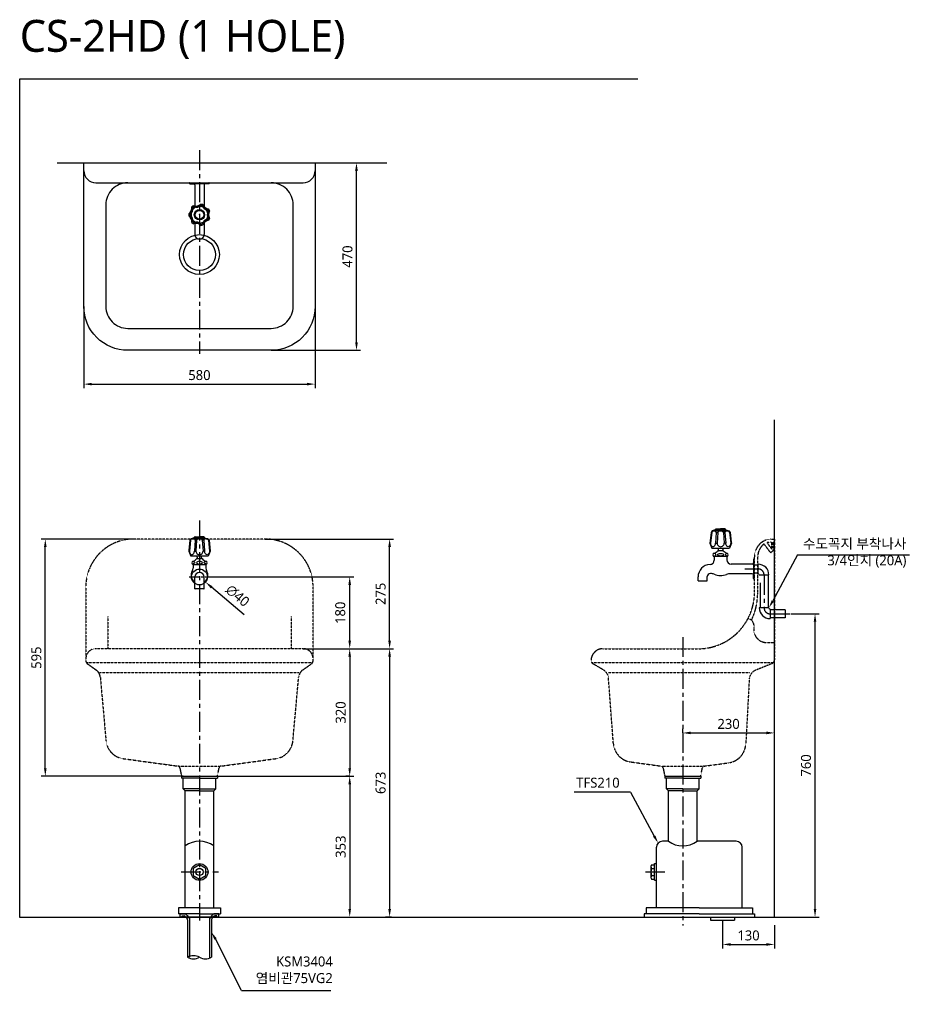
# Model space of a CAD drawing. Extents: x -23 to 4734, y -87 to 2348.
# Drawn here: x -23 to 2210, y -87 to 2348 of the extents above; entities that cross this region are included whole.
import ezdxf

# ---------------------------------------------------------------- set-up
doc = ezdxf.new("R2010")
doc.units = 0
doc.header["$LTSCALE"] = 20
doc.header["$MEASUREMENT"] = 0
doc.linetypes.add('CENTER', pattern=[2, 1.25, -0.25, 0.25, -0.25])
doc.linetypes.add('HIDDEN2', pattern=[0.1875, 0.125, -0.0625])
doc.layers.get('0').update_dxf_attribs({"linetype": 'CONTINUOUS'})
doc.layers.get('DEFPOINTS').update_dxf_attribs({"linetype": 'CONTINUOUS'})
for name, color, linetype in [('1', 1, 'CONTINUOUS'), ('3', 3, 'CONTINUOUS'), ('6', 6, 'CONTINUOUS'), ('CENTER', 2, 'CENTER'), ('FAUCET', 4, 'CONTINUOUS')]:
    doc.layers.add(name, color=color, linetype=linetype)
doc.styles.add('GHS', font='romans', dxfattribs={"bigfont": 'ghs'})
doc.styles.get("Standard").update_dxf_attribs({"font": 'NanumGothic.ttf'})
doc.dimstyles.get("Standard").update_dxf_attribs({"dimtxt": 2.5, "dimasz": 2, "dimexe": 2, "dimexo": 1, "dimgap": 2, "dimtad": 1, "dimdec": 0, "dimlfac": 10, "dimrnd": 1, "dimzin": 0, "dimdsep": 46, "dimtxsty": 'Standard', "dimcen": 0, "dimclrt": 2, "dimadec": 0, "dimazin": 0, "dimtfac": 1, "dimtdec": 0, "dimtofl": 0, "dimtmove": 0, "dimatfit": 3, "dimfxl": 0, "dimtolj": 1, "dimtzin": 0, "dimarcsym": 0})

# ---------------------------------------------------------------- blocks, each defined once
blk = doc.blocks.new('*D4')
at = {"layer": '3', "color": 3, "lineweight": -2}
for p, q in [((138.6, 1628.7), (138.6, 1423.8)), ((718.6, 1628.7), (718.6, 1423.8)), ((158.6, 1433.8), (698.6, 1433.8))]:
    blk.add_line(p, q, dxfattribs=at)
at = {"layer": '3', "color": 3}
for points in [[(158.6, 1437.1), (158.6, 1430.5), (138.6, 1433.8)], [(698.6, 1437.1), (698.6, 1430.5), (718.6, 1433.8)]]:
    blk.add_solid(points, dxfattribs=at)
at = {"layer": 'DEFPOINTS', "color": 0}
for p in [(138.6, 1628.7), (718.6, 1628.7), (718.6, 1433.8)]:
    blk.add_point(p, dxfattribs=at)
at = {"layer": '3', "color": 2, "insert": (428.6, 1456.3), "char_height": 25, "attachment_point": 5}
blk.add_mtext('\\A1;580', dxfattribs=at)
blk = doc.blocks.new('*D5')
at = {"layer": '3', "color": 3, "lineweight": -2}
for p, q in [((815.8, 1988.7), (832.4, 1988.7)), ((822.4, 1538.7), (822.4, 1968.7)), ((608.6, 1518.7), (832.4, 1518.7))]:
    blk.add_line(p, q, dxfattribs=at)
at = {"layer": '3', "color": 3}
for points in [[(819.1, 1968.7), (825.8, 1968.7), (822.4, 1988.7)], [(819.1, 1538.7), (825.8, 1538.7), (822.4, 1518.7)]]:
    blk.add_solid(points, dxfattribs=at)
at = {"layer": 'DEFPOINTS', "color": 0}
for p in [(815.8, 1988.7), (822.4, 1988.7), (608.6, 1518.7)]:
    blk.add_point(p, dxfattribs=at)
at = {"layer": '3', "color": 2, "insert": (799.9, 1753.7), "char_height": 25, "attachment_point": 5, "rotation": 90}
blk.add_mtext('\\A1;470', dxfattribs=at)
blk = doc.blocks.new('*D6')
at = {"layer": '3', "color": 3, "lineweight": -2}
for p, q in [((263.6, 1045.3), (32, 1045.3)), ((42, 470.3), (42, 1025.3)), ((387.6, 450.3), (32, 450.3))]:
    blk.add_line(p, q, dxfattribs=at)
at = {"layer": '3', "color": 3}
for points in [[(38.7, 1025.3), (45.3, 1025.3), (42, 1045.3)], [(38.7, 470.3), (45.3, 470.3), (42, 450.3)]]:
    blk.add_solid(points, dxfattribs=at)
at = {"layer": 'DEFPOINTS', "color": 0}
for p in [(42, 1045.3), (263.6, 1045.3), (387.6, 450.3)]:
    blk.add_point(p, dxfattribs=at)
at = {"layer": '3', "color": 2, "insert": (19.5, 747.8), "char_height": 25, "attachment_point": 5, "rotation": 90}
blk.add_mtext('\\A1;595', dxfattribs=at)
blk = doc.blocks.new('*D7')
at = {"layer": '3', "color": 3, "lineweight": -2}
for p, q in [((805.4, 450.3), (795.4, 450.3)), ((805.4, 430.3), (805.4, 117.3)), ((803.2, 97.3), (815.4, 97.3))]:
    blk.add_line(p, q, dxfattribs=at)
at = {"layer": '3', "color": 3}
for points in [[(802.1, 430.3), (808.7, 430.3), (805.4, 450.3)], [(802.1, 117.3), (808.7, 117.3), (805.4, 97.3)]]:
    blk.add_solid(points, dxfattribs=at)
at = {"layer": 'DEFPOINTS', "color": 0}
for p in [(805.4, 450.3), (803.2, 97.3), (805.4, 97.3)]:
    blk.add_point(p, dxfattribs=at)
at = {"layer": '3', "color": 2, "insert": (782.9, 273.8), "char_height": 25, "attachment_point": 5, "rotation": 90}
blk.add_mtext('\\A1;353', dxfattribs=at)
blk = doc.blocks.new('*D8')
at = {"layer": '3', "color": 3, "lineweight": -2}
for p, q in [((688.6, 770.3), (915.5, 770.3)), ((905.5, 750.3), (905.5, 117.3)), ((910.5, 97.3), (895.5, 97.3))]:
    blk.add_line(p, q, dxfattribs=at)
at = {"layer": '3', "color": 3}
for points in [[(902.2, 750.3), (908.9, 750.3), (905.5, 770.3)], [(902.2, 117.3), (908.9, 117.3), (905.5, 97.3)]]:
    blk.add_solid(points, dxfattribs=at)
at = {"layer": 'DEFPOINTS', "color": 0}
for p in [(688.6, 770.3), (905.5, 97.3), (910.5, 97.3)]:
    blk.add_point(p, dxfattribs=at)
at = {"layer": '3', "color": 2, "insert": (883, 433.8), "char_height": 25, "attachment_point": 5, "rotation": 90}
blk.add_mtext('\\A1;673', dxfattribs=at)
blk = doc.blocks.new('*D9')
at = {"layer": '3', "color": 3}
for p, q in [((593.6, 1045.3), (915.5, 1045.3)), ((905.5, 790.3), (905.5, 1025.3)), ((688.6, 770.3), (915.5, 770.3))]:
    blk.add_line(p, q, dxfattribs=at)
for points in [[(902.2, 1025.3), (908.9, 1025.3), (905.5, 1045.3)], [(902.2, 790.3), (908.9, 790.3), (905.5, 770.3)]]:
    blk.add_solid(points, dxfattribs=at)
at = {"layer": 'DEFPOINTS', "color": 0}
for p in [(593.6, 1045.3), (905.5, 1045.3), (688.6, 770.3)]:
    blk.add_point(p, dxfattribs=at)
at = {"layer": '3', "color": 2, "insert": (883, 907.8), "char_height": 25, "attachment_point": 5, "rotation": 90}
blk.add_mtext('\\A1;275', dxfattribs=at)
blk = doc.blocks.new('*D10')
at = {"layer": '3', "color": 3, "lineweight": -2}
for p, q in [((1640.6, 559), (1640.6, 569)), ((1870.6, 539), (1870.6, 569)), ((1660.6, 559), (1850.6, 559))]:
    blk.add_line(p, q, dxfattribs=at)
at = {"layer": '3', "color": 3}
for points in [[(1660.6, 562.4), (1660.6, 555.7), (1640.6, 559)], [(1850.6, 562.4), (1850.6, 555.7), (1870.6, 559)]]:
    blk.add_solid(points, dxfattribs=at)
at = {"layer": 'DEFPOINTS', "color": 0}
for p in [(1640.6, 559), (1870.6, 559), (1870.6, 539)]:
    blk.add_point(p, dxfattribs=at)
at = {"layer": '3', "color": 2, "insert": (1755.6, 581.5), "char_height": 25, "attachment_point": 5}
blk.add_mtext('\\A1;230', dxfattribs=at)
blk = doc.blocks.new('*D11')
at = {"layer": '3', "color": 3, "lineweight": -2}
for p, q in [((1911.8, 857.8), (1982.4, 857.8)), ((1972.4, 117.3), (1972.4, 837.8)), ((1870.6, 97.3), (1982.4, 97.3))]:
    blk.add_line(p, q, dxfattribs=at)
at = {"layer": '3', "color": 3}
for points in [[(1969.1, 837.8), (1975.7, 837.8), (1972.4, 857.8)], [(1969.1, 117.3), (1975.7, 117.3), (1972.4, 97.3)]]:
    blk.add_solid(points, dxfattribs=at)
at = {"layer": 'DEFPOINTS', "color": 0}
for p in [(1911.8, 857.8), (1972.4, 857.8), (1870.6, 97.3)]:
    blk.add_point(p, dxfattribs=at)
at = {"layer": '3', "color": 2, "insert": (1949.9, 477.5), "char_height": 25, "attachment_point": 5, "rotation": 90}
blk.add_mtext('\\A1;760', dxfattribs=at)
blk = doc.blocks.new('*D12')
at = {"layer": '3', "color": 3, "lineweight": -2}
for p, q in [((1740.6, 89.4), (1740.6, 18.5)), ((1870.6, 77.3), (1870.6, 18.5)), ((1760.6, 28.5), (1850.6, 28.5))]:
    blk.add_line(p, q, dxfattribs=at)
at = {"layer": '3', "color": 3}
for points in [[(1760.6, 31.9), (1760.6, 25.2), (1740.6, 28.5)], [(1850.6, 31.9), (1850.6, 25.2), (1870.6, 28.5)]]:
    blk.add_solid(points, dxfattribs=at)
at = {"layer": 'DEFPOINTS', "color": 0}
for p in [(1740.6, 89.4), (1870.6, 77.3), (1870.6, 28.5)]:
    blk.add_point(p, dxfattribs=at)
at = {"layer": '3', "color": 2, "insert": (1805.6, 51), "char_height": 25, "attachment_point": 5}
blk.add_mtext('\\A1;130', dxfattribs=at)
blk = doc.blocks.new('*D14')
at = {"layer": '3', "color": 3, "lineweight": -2}
for p, q in [((688.6, 770.3), (815.4, 770.3)), ((805.4, 750.3), (805.4, 470.3)), ((469.7, 450.3), (815.4, 450.3))]:
    blk.add_line(p, q, dxfattribs=at)
at = {"layer": '3', "color": 3}
for points in [[(802.1, 750.3), (808.7, 750.3), (805.4, 770.3)], [(802.1, 470.3), (808.7, 470.3), (805.4, 450.3)]]:
    blk.add_solid(points, dxfattribs=at)
at = {"layer": 'DEFPOINTS', "color": 0}
for p in [(688.6, 770.3), (469.7, 450.3), (805.4, 450.3)]:
    blk.add_point(p, dxfattribs=at)
at = {"layer": '3', "color": 2, "insert": (782.9, 610.3), "char_height": 25, "attachment_point": 5, "rotation": 90}
blk.add_mtext('\\A1;320', dxfattribs=at)
blk = doc.blocks.new('*D15')
at = {"layer": '3', "color": 3, "lineweight": -2}
for p, q in [((454.5, 950.3), (815.4, 950.3)), ((805.4, 790.3), (805.4, 930.3)), ((688.6, 770.3), (815.4, 770.3))]:
    blk.add_line(p, q, dxfattribs=at)
at = {"layer": '3', "color": 3}
for points in [[(802.1, 930.3), (808.7, 930.3), (805.4, 950.3)], [(802.1, 790.3), (808.7, 790.3), (805.4, 770.3)]]:
    blk.add_solid(points, dxfattribs=at)
at = {"layer": 'DEFPOINTS', "color": 0}
for p in [(454.5, 950.3), (805.4, 950.3), (688.6, 770.3)]:
    blk.add_point(p, dxfattribs=at)
at = {"layer": '3', "color": 2, "insert": (781.8, 860.3), "char_height": 25, "attachment_point": 5, "rotation": 90}
blk.add_mtext('\\A1;180', dxfattribs=at)
blk = doc.blocks.new('*D41')
at = {"layer": '3', "color": 3, "lineweight": -2}
blk.add_line((540.5, 855.1), (459.1, 924.2), dxfattribs=at)
at = {"layer": '3', "color": 3}
blk.add_solid([(461.3, 926.8), (457, 921.7), (443.9, 937.2)], dxfattribs=at)
at = {"layer": 'DEFPOINTS', "color": 0}
for p in [(413.4, 963.1), (443.9, 937.2)]:
    blk.add_point(p, dxfattribs=at)
at = {"layer": '3', "color": 2, "insert": (524.3, 903), "char_height": 25, "attachment_point": 5, "rotation": 319.6773}
blk.add_mtext('\\A1;∅40', dxfattribs=at)

msp = doc.modelspace()

# ---------------------------------------------------------------- linework, layer by layer
at = {"color": 7}
msp.add_line((71.7037, 1988.69799), (898.78138, 1988.69799), dxfattribs=at)
at = {"linetype": 'HIDDEN2', "ltscale": 0.075}
for p, q in [((428.63512, 1045.26078), (263.63512, 1045.26078)), ((593.63512, 1045.26078), (428.63512, 1045.26078)), ((1844.38739, 1032.84088), (1860.69228, 1010.95295)), ((1851.95999, 1036.06683), (1864.10787, 1019.75934)), ((1860.61106, 1037.25841), (1862.61106, 1037.25841)), ((1862.61106, 1037.25841), (1864.10787, 1037.25841)), ((1864.10787, 1019.75934), (1864.10787, 1037.25841)), ((1867.10787, 1015.73209), (1867.10787, 1037.25841)), ((1867.10787, 1037.25841), (1870.61106, 1037.25841)), ((1828.61106, 910.25841), (1828.61106, 1000.25841)), ((1860.69228, 1010.95295), (1867.10787, 1015.73209)), ((143.63512, 925.26078), (143.63512, 740.40696)), ((713.63512, 740.40696), (713.63512, 925.26078)), ((198.63512, 850.91217), (198.63512, 770.26078)), ((658.63512, 850.91217), (658.63512, 770.26078)), ((1850.84842, 785.77489), (1870.61106, 785.77489)), ((147.82274, 732.26962), (169.58209, 716.72722)), ((687.68814, 716.72722), (709.4475, 732.26962)), ((1412.41414, 735.25841), (1867.9907, 735.25841)), ((1454.6869, 710.25841), (1808.6428, 710.25841)), ((179.89127, 699.20663), (194.29135, 538.48593)), ((662.97889, 538.48593), (677.37896, 699.20663)), ((236.69691, 494.66345), (375.15044, 475.77323)), ((482.1198, 475.77323), (620.57332, 494.66345)), ((379.32587, 471.80702), (383.15279, 452.67243)), ((474.11745, 452.67243), (477.94437, 471.80702)), ((1509.25463, 486.4873), (1587.12638, 475.77086)), ((1591.30182, 471.80465), (1595.12873, 452.67006)), ((1686.09339, 452.67006), (1689.92031, 471.80465)), ((1694.09574, 475.77086), (1756.15335, 484.16169)), ((386.09453, 450.26078), (428.63512, 450.26078)), ((428.63512, 450.26078), (471.17571, 450.26078)), ((1598.07047, 450.25841), (1640.61106, 450.25841)), ((1640.61106, 450.25841), (1683.15165, 450.25841))]:
    msp.add_line(p, q, dxfattribs=at)
at = {"color": 2}
for p, q in [((383.63512, 450.26078), (383.63512, 445.26078)), ((383.63512, 450.26078), (473.63512, 450.26078)), ((428.63512, 445.26078), (383.63512, 445.26078)), ((387.5983, 419.19365), (387.5983, 445.26078)), ((428.63512, 445.26078), (473.63512, 445.26078)), ((469.67193, 419.19365), (469.67193, 445.26078)), ((473.63512, 450.26078), (473.63512, 445.26078)), ((1595.61106, 450.25841), (1685.61106, 450.25841)), ((1595.61106, 450.25841), (1595.61106, 445.25841)), ((1640.61106, 445.25841), (1595.61106, 445.25841)), ((1599.57425, 419.19129), (1599.57425, 445.25841)), ((1640.61106, 445.25841), (1685.61106, 445.25841)), ((1681.64788, 419.19129), (1681.64788, 445.25841)), ((1685.61106, 450.25841), (1685.61106, 445.25841)), ((428.63512, 419.19365), (387.5983, 419.19365)), ((392.5983, 414.19365), (387.5983, 419.19365)), ((428.63512, 414.19365), (392.5983, 414.19365)), ((392.63512, 120.32448), (392.63512, 414.19365)), ((428.63512, 419.19365), (469.67193, 419.19365)), ((428.63512, 414.19365), (464.67193, 414.19365)), ((464.63512, 120.32448), (464.63512, 414.19365)), ((464.67193, 414.19365), (469.67193, 419.19365)), ((1640.61106, 419.19129), (1599.57425, 419.19129)), ((1604.57425, 414.19129), (1599.57425, 419.19129)), ((1640.61106, 414.19129), (1604.57425, 414.19129)), ((1604.61106, 287.32448), (1604.61106, 414.19129)), ((1640.61106, 419.19129), (1681.64788, 419.19129)), ((1640.61106, 414.19129), (1676.64788, 414.19129)), ((1676.61106, 287.32448), (1676.61106, 414.19129)), ((1676.64788, 414.19129), (1681.64788, 419.19129)), ((1574.61106, 120.32448), (1574.61106, 272.32448)), ((1604.61106, 287.32448), (1589.61106, 287.32448)), ((1774.61106, 287.32448), (1676.61106, 287.32448)), ((1789.61106, 120.32448), (1789.61106, 272.32448)), ((1560.61106, 223.83258), (1560.61106, 196.83258)), ((1562.61106, 228.33258), (1569.61106, 228.33258)), ((1562.61106, 219.33258), (1569.61106, 219.33258)), ((1569.61106, 189.33258), (1569.61106, 231.33258)), ((1569.61106, 231.33258), (1574.61106, 231.33258)), ((1562.61106, 201.33258), (1569.61106, 201.33258)), ((1562.61106, 192.33258), (1569.61106, 192.33258)), ((1569.61106, 189.33258), (1574.61106, 189.33258)), ((428.63512, 120.2905), (375.63512, 120.2905)), ((375.63512, 120.2905), (375.63512, 105.2905)), ((428.63512, 105.2905), (375.63512, 105.2905)), ((428.63512, 120.2905), (481.63512, 120.2905)), ((428.63512, 105.2905), (481.63512, 105.2905)), ((481.63512, 120.2905), (481.63512, 105.2905)), ((1682.11106, 105.2905), (1543.61106, 105.2905)), ((1543.61106, 105.2905), (1543.61106, 97.32448)), ((1682.11106, 120.2905), (1548.61106, 120.2905)), ((1548.61106, 120.2905), (1548.61106, 105.2905)), ((1682.11106, 120.2905), (1815.61106, 120.2905)), ((1682.11106, 105.2905), (1820.61106, 105.2905)), ((1815.61106, 120.2905), (1815.61106, 105.2905)), ((1820.61106, 105.2905), (1820.61106, 97.32448))]:
    msp.add_line(p, q, dxfattribs=at)
at = {"color": 7}
msp.add_lwpolyline([(138.63512, 1988.69799), (718.63512, 1988.69799), (718.63512, 1628.69799, -0.4142135624), (608.63512, 1518.69799), (248.63512, 1518.69799, -0.4142135624), (138.63512, 1628.69799)], format="xyb", close=True, dxfattribs=at)
for points in [[(138.63512, 1968.69962, 0.4142135624), (168.63512, 1938.69962), (248.63512, 1938.69962), (608.63512, 1938.69962), (688.63512, 1938.69962, 0.4142135624), (718.63512, 1968.69962, 0.4142135624)], [(248.63512, 1938.69962, 0.4142135624), (193.63512, 1883.69962), (193.63512, 1628.69799, 0.4142135624), (248.63512, 1573.69799), (608.63512, 1573.69799, 0.4142135624), (663.63512, 1628.69799), (663.63512, 1883.69962, 0.4142135624), (608.63512, 1938.69962, 0.4142135624)]]:
    msp.add_lwpolyline(points, format="xyb", dxfattribs=at)
at = {"linetype": 'HIDDEN2', "ltscale": 0.075}
for points in [[(1509.25463, 486.4873, -0.3442922307), (1466.77149, 531.04019), (1454.32936, 697.6161, 0.2395024871), (1442.13271, 716.70295), (1415.55076, 732.35062, -0.2752148499), (1410.62997, 741.32335, -0.4038521054), (1440.61106, 770.25841), (1670.61106, 770.25841, 0.4282422613), (1820.61106, 910.25841), (1820.61106, 1000.25841, -0.3891753264), (1860.61106, 1045.25841), (1870.61106, 1045.25841), (1870.61106, 742.00681, -0.3058553801), (1864.3529, 732.73327), (1823.01221, 716.05248, 0.2846059534), (1807.44317, 694.82115), (1798.72592, 529.72456, -0.3499729081), (1756.15335, 484.16169)], [(1805.79612, 845.25841, -0.3856312961), (1819.3346, 823.51249, 0.467748096), (1850.84842, 785.77489, 0.467748096)], [(428.63512, 770.26078), (168.63512, 770.26078, 0.4142135624), (143.63512, 745.26078)], [(713.63512, 745.26078, 0.4142135624), (688.63512, 770.26078), (428.63512, 770.26078)]]:
    msp.add_lwpolyline(points, format="xyb", dxfattribs=at)
for points in [[(145.06092, 735.26078), (428.63512, 735.26078)], [(428.63512, 735.26078), (712.20931, 735.26078)], [(178.21548, 710.26078), (428.63512, 710.26078)], [(428.63512, 710.26078), (679.05476, 710.26078)], [(378.94474, 475.26078), (428.63512, 475.26078), (478.32549, 475.26078)], [(1590.92069, 475.25841), (1640.61106, 475.25841), (1690.30144, 475.25841)]]:
    msp.add_lwpolyline(points, dxfattribs=at)
at = {"color": 2}
msp.add_lwpolyline([(444.22358, 219.33258), (428.63512, 228.33258), (413.04666, 219.33258), (413.04666, 201.33258), (428.63512, 192.33258), (444.22358, 201.33258)], close=True, dxfattribs=at)
at = {"color": 7}
for radius in [50, 40]:
    msp.add_circle((428.63512, 1758.69799), radius, dxfattribs=at)
at = {"color": 2}
for radius in [21, 9]:
    msp.add_circle((428.63512, 210.33258), radius, dxfattribs=at)
at = {"linetype": 'HIDDEN2', "ltscale": 0.075}
for centre, radius, start, end in [((263.63512, 925.26078), 120, 90, 180), ((593.63512, 925.26078), 120, 0, 90), ((1869.51492, 1000.56355), 40.905, 127.90035364, 180.42740967), ((1860.61106, 1005.25841), 32, 90, 105.68486199), ((1670.61106, 910.25841), 158, 334.20152195, 0), ((153.63512, 740.40696), 10, 180, 234.46232221), ((703.63512, 740.40696), 10, 305.53767779, 0), ((155.05114, 696.38389), 25, 6.48307369, 54.46232221), ((702.2191, 696.38389), 25, 125.53767779, 173.51692631), ((243.97161, 544.13141), 50, 186.48307369, 261.63411388), ((613.29862, 544.13141), 50, 278.36588612, 353.51692631), ((374.42297, 470.82644), 5, 11.30993247, 81.63411388), ((482.84727, 470.82644), 5, 98.36588612, 168.69006753), ((1586.39891, 470.82407), 5, 11.30993247, 81.63411388), ((1694.82321, 470.82407), 5, 98.36588612, 168.69006753), ((386.09453, 453.26078), 3, 191.30993247, 270), ((471.17571, 453.26078), 3, 270, 348.69006753), ((1598.07047, 453.25841), 3, 191.30993247, 270), ((1683.15165, 453.25841), 3, 270, 348.69006753)]:
    msp.add_arc(centre, radius, start, end, dxfattribs=at)
at = {"color": 2}
for centre, radius, start, end in [((428.63512, 225.11866), 62.20582, 54.63915617, 125.36084383), ((1589.61106, 272.32448), 15, 90, 180), ((1640.61106, 338.05478), 62.20582, 234.63915617, 305.36084383), ((1774.61106, 272.32448), 15, 360, 90), ((1566.67356, 223.83258), 6.0625, 132.07502205, 227.92497795), ((1581.86106, 210.33258), 21.25, 154.94238458, 205.05761542), ((1566.67356, 196.83258), 6.0625, 132.07502205, 227.92497795)]:
    msp.add_arc(centre, radius, start, end, dxfattribs=at)
at = {"layer": '1', "color": 3}
for p, q in [((1928.69345, 1005.63367), (1866.61106, 890.0954)), ((1928.69345, 1005.63367), (2209.5192, 1005.63367)), ((1510.01228, 410.03883), (1368.66177, 410.03883)), ((1510.01228, 410.03883), (1569.00446, 300.25159)), ((534.27507, -87.15323), (468.63512, 42.25577)), ((534.27507, -87.15323), (758.03441, -87.15323))]:
    msp.add_line(p, q, dxfattribs=at)
for points in [[(1863.72431, 891.76206), (1869.49781, 888.42873), (1856.61106, 872.77489)], [(1571.89121, 301.91825), (1566.11771, 298.58492), (1579.00446, 282.93108)], [(465.74837, 40.5891), (471.52187, 43.92244), (458.63512, 59.57628)]]:
    msp.add_solid(points, dxfattribs=at)
at = {"layer": '3'}
msp.add_circle((428.63512, 950.1087), 20, dxfattribs=at)
msp.add_arc((1859.61106, 852.77489), 25, 180, 180, dxfattribs=at)
at = {"layer": '6'}
msp.add_lwpolyline([(1527.88657, 2198.69799), (-22.89728, 2198.69799), (-22.89728, 97.32448), (1870.61106, 97.32448), (1870.61106, 1344.46821)], dxfattribs=at)
at = {"layer": 'CENTER', "color": 2, "linetype": 'CENTER', "ltscale": 2}
for p, q in [((428.63512, 2020.45297), (428.63512, 1509.42506)), ((428.63512, 1091.94738), (428.63512, 88.64754)), ((1795.95279, 970.26078), (1829.61106, 970.26078)), ((1844.61106, 955.26078), (1844.61106, 872.77489)), ((1859.61106, 857.77489), (1911.79664, 857.77489)), ((1640.61106, 799.47821), (1640.61106, 76.33779)), ((382.43832, 210.33258), (476.42548, 210.33258)), ((1547.49185, 210.33258), (1595.51011, 210.33258))]:
    msp.add_line(p, q, dxfattribs=at)
at = {"layer": 'CENTER', "color": 2, "linetype": 'CENTER'}
msp.add_line((402.74384, 950.26078), (454.46251, 950.26078), dxfattribs=at)
at = {"layer": 'CENTER', "color": 2, "linetype": 'CENTER', "ltscale": 2}
for centre, start, end in [((1829.61106, 955.26078), 360, 90), ((1859.61106, 872.77489), 180, 270)]:
    msp.add_arc(centre, 15, start, end, dxfattribs=at)
at = {"layer": 'FAUCET', "color": 4, "linetype": 'Continuous'}
for p, q in [((404.88512, 1936.19962), (413.63512, 1936.19962)), ((443.63512, 1936.19962), (413.63512, 1936.19962)), ((416.63512, 1933.19962), (416.63512, 1880.65903)), ((440.63512, 1933.19962), (440.63512, 1878.66341)), ((452.38512, 1936.19962), (443.63512, 1936.19962)), ((413.75547, 1881.30056), (409.84631, 1878.18311)), ((409.84631, 1878.18311), (411.90597, 1875.84097)), ((413.75547, 1881.30056), (415.58057, 1878.77137)), ((432.20586, 1885.51174), (431.65888, 1882.44114)), ((437.0805, 1884.39913), (432.20586, 1885.51174)), ((437.0805, 1884.39913), (436.24104, 1881.39529)), ((401.63512, 1861.13238), (401.63512, 1856.13238)), ((401.63512, 1861.13238), (404.75045, 1860.98238)), ((401.63512, 1856.13238), (404.75045, 1856.28238)), ((428.63512, 1858.13238), (428.63512, 1859.13238)), ((428.63512, 1858.13238), (428.63512, 1859.13238)), ((428.63512, 1858.13238), (428.63512, 1859.13238)), ((428.63512, 1858.54238), (428.63512, 1858.72238)), ((451.87657, 1872.59967), (449.13484, 1871.11283)), ((454.04599, 1868.09482), (451.17409, 1866.87828)), ((454.04599, 1868.09482), (451.87657, 1872.59967)), ((409.84631, 1839.08166), (411.90597, 1841.4238)), ((409.84631, 1839.08166), (413.75547, 1835.96421)), ((413.75547, 1835.96421), (415.58057, 1838.49339)), ((417.13512, 1836.6702), (417.13512, 1808.69962)), ((432.20586, 1831.75303), (431.65888, 1834.82363)), ((432.20586, 1831.75303), (437.0805, 1832.86563)), ((437.0805, 1832.86563), (436.24104, 1835.86947)), ((440.13512, 1838.02341), (440.13512, 1808.69962)), ((451.87657, 1844.6651), (449.13484, 1846.15194)), ((454.04599, 1849.16994), (451.17409, 1850.38649)), ((451.87657, 1844.6651), (454.04599, 1849.16994)), ((385.26617, 97.32448), (385.26617, 100.27269)), ((385.26617, 100.27269), (389.86948, 100.27269)), ((393.92463, 98.21025), (397.67245, 93.06774)), ((463.34561, 98.21025), (459.59778, 93.06774)), ((472.00406, 100.27269), (467.40076, 100.27269)), ((472.00406, 97.32448), (472.00406, 100.27269)), ((477.02187, 97.32448), (380.24836, 97.32448)), ((398.63512, 90.11237), (398.63512, -3.67552)), ((458.63512, 90.11237), (458.63512, -3.67552)), ((1710.61106, 97.32448), (1710.61106, 89.35845)), ((1710.61106, 89.35845), (1770.61106, 89.35845)), ((1770.61106, 97.32448), (1770.61106, 89.35845))]:
    msp.add_line(p, q, dxfattribs=at)
at = {"layer": 'FAUCET'}
for p, q in [((415.63512, 1048.06078), (407.63512, 1046.06078)), ((428.63512, 1048.06078), (415.63512, 1048.06078)), ((418.23512, 1048.06078), (415.63512, 1048.06078)), ((415.73631, 1048.43842), (416.10639, 1049.8196)), ((418.55788, 1048.06078), (416.02609, 1048.06078)), ((417.63512, 1050.56078), (417.07232, 1050.56078)), ((417.63512, 1050.56078), (428.63512, 1050.56078)), ((418.23512, 1048.06078), (428.63512, 1048.06078)), ((418.23512, 1048.06078), (418.55788, 1048.06078)), ((420.88567, 1048.06078), (428.63512, 1048.06078)), ((420.88567, 1048.06078), (423.43693, 1048.06078)), ((423.43693, 1048.06078), (428.63512, 1048.06078)), ((439.63512, 1050.56078), (428.63512, 1050.56078)), ((436.38456, 1048.06078), (428.63512, 1048.06078)), ((433.83331, 1048.06078), (428.63512, 1048.06078)), ((439.03512, 1048.06078), (428.63512, 1048.06078)), ((438.71236, 1048.06078), (441.24415, 1048.06078)), ((439.03512, 1048.06078), (438.71236, 1048.06078)), ((439.03512, 1048.06078), (441.63512, 1048.06078)), ((439.03512, 1048.06078), (441.63512, 1048.06078)), ((439.63512, 1050.56078), (440.19792, 1050.56078)), ((441.53393, 1048.43842), (441.16384, 1049.8196)), ((441.63512, 1048.06078), (449.63512, 1046.06078)), ((1711.61106, 1062.06078), (1708.61106, 1035.06078)), ((1713.33723, 1062.06078), (1710.33723, 1035.06078)), ((1714.61106, 1066.06078), (1711.61106, 1062.06078)), ((1713.33723, 1062.06078), (1711.61106, 1062.06078)), ((1722.61106, 1068.06078), (1714.61106, 1066.06078)), ((1714.61106, 1066.06078), (1748.54307, 1066.06078)), ((1725.21106, 1068.06078), (1722.61106, 1068.06078)), ((1725.21106, 1068.06078), (1722.61106, 1068.06078)), ((1722.71225, 1068.43842), (1723.08234, 1069.8196)), ((1724.80985, 1062.06078), (1722.7502, 1035.06078)), ((1725.53382, 1068.06078), (1723.00203, 1068.06078)), ((1724.61106, 1070.56078), (1724.04826, 1070.56078)), ((1724.61106, 1070.56078), (1735.61106, 1070.56078)), ((1724.73077, 1062.06078), (1728.4888, 1062.06078)), ((1725.21106, 1068.06078), (1735.61106, 1068.06078)), ((1725.21106, 1068.06078), (1725.53382, 1068.06078)), ((1728.48446, 1062.06078), (1726.65936, 1035.06078)), ((1727.86162, 1068.06078), (1735.61106, 1068.06078)), ((1730.41287, 1068.06078), (1735.61106, 1068.06078)), ((1746.61106, 1070.56078), (1735.61106, 1070.56078)), ((1740.80925, 1068.06078), (1735.61106, 1068.06078)), ((1743.36051, 1068.06078), (1735.61106, 1068.06078)), ((1746.01106, 1068.06078), (1735.61106, 1068.06078)), ((1735.61106, 1068.06078), (1748.61106, 1068.06078)), ((1743.36051, 1068.06078), (1740.80925, 1068.06078)), ((1746.49135, 1062.06078), (1742.73333, 1062.06078)), ((1742.73766, 1062.06078), (1744.56277, 1035.06078)), ((1746.01106, 1068.06078), (1745.6883, 1068.06078)), ((1745.6883, 1068.06078), (1748.2201, 1068.06078)), ((1746.01106, 1068.06078), (1748.61106, 1068.06078)), ((1746.41227, 1062.06078), (1748.47192, 1035.06078)), ((1746.61106, 1070.56078), (1747.17386, 1070.56078)), ((1748.50987, 1068.43842), (1748.13979, 1069.8196)), ((1748.54308, 1066.06078), (1756.61106, 1066.06078)), ((1748.61106, 1068.06078), (1756.61106, 1066.06078)), ((1756.61106, 1066.06078), (1759.61106, 1062.06078)), ((1757.87734, 1062.06699), (1759.60351, 1062.06747)), ((1757.87734, 1062.06699), (1760.88487, 1035.06783)), ((1759.61106, 1062.06078), (1762.35231, 1037.38951)), ((404.63512, 1042.06078), (401.89387, 1017.38951)), ((406.36884, 1042.06699), (403.36131, 1015.06783)), ((407.63512, 1046.06078), (404.63512, 1042.06078)), ((406.36884, 1042.06699), (404.64267, 1042.06747)), ((415.7031, 1046.06078), (407.63512, 1046.06078)), ((449.63512, 1046.06078), (415.70311, 1046.06078)), ((417.83391, 1042.06078), (415.77426, 1015.06078)), ((417.75483, 1042.06078), (421.51285, 1042.06078)), ((421.50852, 1042.06078), (419.68342, 1015.06078)), ((439.51541, 1042.06078), (435.75738, 1042.06078)), ((435.76172, 1042.06078), (437.58682, 1015.06078)), ((439.43633, 1042.06078), (441.49598, 1015.06078)), ((449.63512, 1046.06078), (452.63512, 1042.06078)), ((450.90895, 1042.06078), (453.90895, 1015.06078)), ((450.90895, 1042.06078), (452.63512, 1042.06078)), ((452.63512, 1042.06078), (455.63512, 1015.06078)), ((1710.33723, 1035.06078), (1708.61106, 1035.06078)), ((1708.61106, 1035.06078), (1713.61106, 1022.06078)), ((1722.7502, 1035.06078), (1726.65936, 1035.06078)), ((1748.47192, 1035.06078), (1744.56277, 1035.06078)), ((1762.61106, 1035.06078), (1757.61106, 1022.06078)), ((1760.88487, 1035.06783), (1762.61104, 1035.06831)), ((1762.35231, 1037.38951), (1762.61106, 1035.06078)), ((401.89387, 1017.38951), (401.63512, 1015.06078)), ((401.63512, 1015.06078), (406.63512, 1002.06078)), ((403.36131, 1015.06783), (401.63514, 1015.06831)), ((428.63512, 1002.06078), (406.63512, 1002.06078)), ((415.77426, 1015.06078), (419.68342, 1015.06078)), ((423.13512, 999.86302), (423.13512, 1002.06078)), ((423.13512, 999.86302), (423.13512, 996.07894)), ((450.63512, 1002.06078), (428.63512, 1002.06078)), ((434.13512, 996.07894), (434.13512, 1002.06078)), ((441.49598, 1015.06078), (437.58682, 1015.06078)), ((455.63512, 1015.06078), (450.63512, 1002.06078)), ((453.90895, 1015.06078), (455.63512, 1015.06078)), ((1713.61106, 1022.06078), (1735.61106, 1022.06078)), ((1752.32415, 1001.07894), (1718.86106, 1001.07894)), ((1719.61106, 1001.07894), (1719.61106, 992.60168)), ((1728.86106, 1016.07894), (1729.86106, 1016.07894)), ((1729.86106, 1016.07894), (1730.11106, 1016.07894)), ((1730.11106, 1016.07894), (1730.11106, 1022.06078)), ((1741.11106, 1016.07894), (1730.11106, 1016.07894)), ((1735.61106, 1022.06078), (1757.61106, 1022.06078)), ((1741.11106, 1019.86302), (1741.11106, 1022.06078)), ((1741.11106, 1019.86302), (1741.11106, 1016.07894)), ((1741.36106, 1016.07894), (1741.11106, 1016.07894)), ((1742.36106, 1016.07894), (1741.36106, 1016.07894)), ((1751.61106, 1001.07894), (1751.61106, 992.76078)), ((411.92203, 981.07894), (445.38512, 981.07894)), ((412.63512, 981.07894), (412.63512, 972.29038)), ((421.88512, 996.07894), (422.88512, 996.07894)), ((422.88512, 996.07894), (423.13512, 996.07894)), ((423.13512, 996.07894), (434.13512, 996.07894)), ((434.38512, 996.07894), (434.13512, 996.07894)), ((435.38512, 996.07894), (434.38512, 996.07894)), ((444.63512, 981.07894), (444.63512, 972.29038)), ((1815.11106, 982.26078), (1762.11106, 982.26078)), ((1818.11106, 994.01078), (1818.11106, 985.26078)), ((1818.11106, 985.26078), (1818.11106, 955.26078)), ((1820.61106, 980.26078), (1829.61106, 980.26078)), ((1829.61106, 958.26078), (1829.61106, 982.26078)), ((417.13512, 920.76078), (417.13512, 950.1087)), ((440.13512, 920.76078), (440.13512, 950.1087)), ((1679.11106, 940.76078), (1679.11106, 950.62847)), ((1702.11106, 940.76078), (1702.11106, 950.92162)), ((1815.11106, 958.26078), (1759.65789, 958.26078)), ((1818.11106, 946.51078), (1818.11106, 955.26078)), ((1820.61106, 960.26078), (1829.61106, 960.26078)), ((1832.61106, 955.26078), (1856.61106, 955.26078)), ((1854.61106, 955.26078), (1854.61106, 872.77489)), ((1679.61106, 940.26078), (1681.81106, 940.26078)), ((1681.81106, 940.26078), (1690.61106, 940.26078)), ((1690.61106, 940.26078), (1699.41106, 940.26078)), ((1699.41106, 940.26078), (1701.61106, 940.26078)), ((1834.61106, 935.26078), (1834.61106, 872.77489)), ((439.63512, 920.26078), (417.63512, 920.26078)), ((1856.61106, 872.77489), (1832.61106, 872.77489)), ((1859.61106, 869.77489), (1859.61106, 845.77489)), ((1897.6105, 867.77489), (1859.61106, 867.77489)), ((1897.6105, 867.77489), (1897.6105, 847.77489)), ((1897.6105, 847.77489), (1859.61106, 847.77489))]:
    msp.add_line(p, q, dxfattribs=at)
at = {"layer": 'FAUCET', "color": 4, "linetype": 'Continuous'}
for points in [[(380.24836, 97.32448), (380.24836, 105.2905), (389.86948, 105.2905, -0.239689505), (397.97977, 101.16562), (403.25142, 93.93224, -0.1587617692), (403.63512, 92.75429), (403.63512, -3.67552)], [(477.02187, 97.32448), (477.02187, 105.2905), (467.40076, 105.2905, 0.239689505), (459.29046, 101.16562), (454.01882, 93.93224, 0.1587617692), (453.63512, 92.75429), (453.63512, -5.93152)]]:
    msp.add_lwpolyline(points, format="xyb", dxfattribs=at)
for radius in [13, 12.33013, 11]:
    msp.add_circle((428.63512, 1858.63238), radius, dxfattribs=at)
for centre, radius, start, end in [((404.88512, 1937.44962), 1.25, 90, 270), ((413.63512, 1933.19962), 3, 0, 90), ((443.63512, 1933.19962), 3, 90, 180), ((452.38512, 1937.44962), 1.25, 270, 90), ((396.44447, 1874.13458), 14, 291.76253008, 16.80889849), ((390.89625, 1876.80646), 19, 304.41641937, 4.1550092), ((399.86412, 1872.48776), 12.5, 293.01089184, 15.56053673), ((428.63512, 1858.63238), 24, 122.95221311, 134.19064403), ((428.63512, 1858.63238), 21, 116.2935468, 140.84931034), ((420.68468, 1893.46551), 14, 240.33395865, 325.38032706), ((419.31439, 1899.46917), 19, 252.98784794, 312.72643777), ((421.52927, 1889.76514), 12.5, 241.58232041, 324.1319653), ((428.63512, 1858.63238), 21, 64.86497537, 89.42073892), ((428.63512, 1858.63238), 24, 71.52364169, 82.7620726), ((448.54527, 1883.59892), 12.5, 190.15374898, 272.70339387), ((450.91174, 1886.56638), 14, 188.90538722, 273.95175564), ((454.75122, 1891.38094), 19, 201.55927651, 261.29786634), ((390.89625, 1840.4583), 19, 355.8449908, 55.58358063), ((396.44447, 1843.13018), 14, 343.19110151, 68.23746992), ((428.63512, 1858.63238), 24, 174.38078454, 185.61921546), ((399.86412, 1844.777), 12.5, 344.43946327, 66.98910816), ((428.63512, 1858.63238), 21, 167.72211823, 192.27788177), ((428.63512, 1858.63238), 21, 13.43640394, 37.99216749), ((428.63512, 1858.63238), 21, 322.00783251, 346.56359606), ((460.56852, 1858.63238), 12.5, 138.72517755, 221.27482245), ((428.63512, 1858.63238), 24, 20.09507026, 31.33350117), ((464.36404, 1858.63238), 14, 137.47681579, 222.52318421), ((470.5221, 1858.63238), 19, 150.13070509, 209.86929491), ((428.63512, 1858.63238), 24, 225.80935597, 237.04778689), ((428.63512, 1858.63238), 21, 219.15068966, 243.7064532), ((420.68468, 1823.79926), 14, 34.61967294, 119.66604135), ((419.31439, 1817.7956), 19, 47.27356223, 107.01215206), ((421.52927, 1827.49962), 12.5, 35.8680347, 118.41767959), ((428.63512, 1858.63238), 21, 270.57926108, 295.13502463), ((428.63512, 1858.63238), 24, 277.2379274, 288.47635831), ((448.54527, 1833.66585), 12.5, 87.29660613, 169.84625102), ((450.91174, 1830.69839), 14, 86.04824436, 171.09461278), ((454.75122, 1825.88382), 19, 98.70213366, 158.44072349), ((428.63512, 1858.63238), 24, 328.66649883, 339.90492974), ((428.63512, 1808.69962), 11.5, 180, 0), ((389.86948, 95.25488), 5.01781, 36.08435624, 90), ((467.40076, 95.25488), 5.01781, 90, 143.91564376), ((393.61731, 90.11237), 5.01781, 0, 36.08435624), ((463.65293, 90.11237), 5.01781, 143.91564376, 180), ((413.63512, -30.25144), 30.51687, 60.55871, 119.44129), ((413.63512, 22.90039), 30.51687, 240.55871, 299.44129), ((443.63512, 22.90039), 30.51687, 240.55871, 299.44129)]:
    msp.add_arc(centre, radius, start, end, dxfattribs=at)
at = {"layer": 'FAUCET'}
for centre, radius, start, end in [((416.02609, 1048.36078), 0.3, 165, 270), ((417.07232, 1049.56078), 1, 90, 165), ((440.19792, 1049.56078), 1, 15, 90), ((441.24415, 1048.36078), 0.3, 270, 15), ((1719.07354, 1059.94829), 6.11292, 20.21700793, 159.78299207), ((1723.00203, 1068.36078), 0.3, 165, 270), ((1724.04826, 1069.56078), 1, 90, 165), ((1735.6089, 1057.71608), 8.34469, 31.37609332, 148.62390668), ((1752.14162, 1059.9529), 6.11292, 20.23298898, 159.79897311), ((1747.17386, 1069.56078), 1, 15, 90), ((1748.2201, 1068.36078), 0.3, 270, 15), ((412.10456, 1039.9529), 6.11292, 20.20102689, 159.76701102), ((428.63729, 1037.71608), 8.34469, 31.37609332, 148.62390668), ((445.17264, 1039.94829), 6.11292, 20.21700793, 159.78299207), ((1735.61106, 1034.97677), 8.9521, 179.46234174, 0.53765826), ((428.63512, 1014.97677), 8.9521, 179.46234174, 0.53765826), ((1721.51106, 1005.31893), 5, 116.98769723, 237.99454517), ((1714.70155, 1027.19236), 18, 284.61076015, 321.87259023), ((1756.52058, 1027.19236), 18, 218.12740977, 255.38923985), ((1749.71106, 1005.31893), 5, 302.00545483, 63.01230277), ((414.53512, 985.31893), 5, 116.98769723, 237.99454517), ((407.7256, 1007.19236), 18, 284.61076015, 321.87259023), ((449.54463, 1007.19236), 18, 218.12740977, 255.38923985), ((442.73512, 985.31893), 5, 302.00545483, 63.01230277), ((1710.11106, 950.62847), 31, 92.0467131, 180), ((1708.61106, 992.60168), 11, 272.0467131, 0), ((1762.11106, 992.76078), 10.5, 180, 270), ((1829.61106, 955.26078), 25, 359.9999999999999, 0), ((1815.11106, 985.26078), 3, 270, 0), ((1819.36106, 994.01078), 1.25, 0, 180), ((1829.61106, 955.26078), 27, 360, 90), ((428.63512, 954.88252), 21.12528, 147.18867667, 237.01828135), ((401.63512, 972.29038), 11, 327.18867667, 0), ((428.63512, 950.1087), 11.5, 0, 180), ((428.63512, 954.88252), 21.12528, 302.98171865, 32.81132333), ((455.63512, 972.29038), 11, 180, 212.81132333), ((1710.11106, 950.92162), 8, 89.36554942, 180), ((1709.92282, 933.92266), 25, 67.27619228, 89.36554942), ((1735.61106, 995.26078), 41.5, 247.27619228, 291.1988868), ((1759.65789, 933.26078), 25, 90, 111.1988868), ((1815.11106, 955.26078), 3, 0, 90), ((1829.61106, 955.26078), 3, 0, 90), ((1679.61106, 940.76078), 0.5, 180, 270), ((1701.61106, 940.76078), 0.5, 270, 0), ((1819.36106, 946.51078), 1.25, 180, 0), ((417.63512, 920.76078), 0.5, 180, 270), ((439.63512, 920.76078), 0.5, 270, 0), ((1859.61106, 872.77489), 27, 180, 270), ((1859.61106, 872.77489), 3, 180, 270)]:
    msp.add_arc(centre, radius, start, end, dxfattribs=at)
for centre, major_axis, ratio, start_param, end_param in [((1716.54372, 1035.06078), (0, 9.0361), 0.6868543531, 1.5707963268, 4.7123889804), ((409.5678, 1015.0661), (0.00252, 9.0361), 0.6868543531, 1.5707963268, 4.7123889804), ((1716.57134, 1005.96416), (-7.48224, 0), 0.4595843298, 1.6752726795, 4.4554330062), ((1754.99823, 1005.96416), (-7.48224, 0), 0.4595843298, 5.0106534349, 7.7044441565)]:
    msp.add_ellipse(centre, major_axis=major_axis, ratio=ratio, start_param=start_param, end_param=end_param, dxfattribs=at)
at = {"layer": 'FAUCET', "extrusion": (0, 0, -1)}
for centre, major_axis, ratio, start_param, end_param in [((1754.67838, 1035.0661), (-0.00252, 9.0361), 0.6868543531, 1.5707963268, 4.7123889804), ((447.70246, 1015.06078), (0, 9.0361), 0.6868543531, 1.5707963268, 4.7123889804), ((409.24795, 985.96416), (7.48224, 0), 0.4595843298, 5.0106534349, 7.7044441565), ((447.67484, 985.96416), (7.48224, 0), 0.4595843298, 1.6752726795, 4.4554330062)]:
    msp.add_ellipse(centre, major_axis=major_axis, ratio=ratio, start_param=start_param, end_param=end_param, dxfattribs=at)
at = {"layer": 'FAUCET'}
msp.add_ellipse((1735.61106, 1005.96416), major_axis=(-7.48224, 0), ratio=0.4595843298, dxfattribs=at)
at = {"layer": 'FAUCET', "extrusion": (0, 0, -1)}
msp.add_ellipse((428.63512, 985.96416), major_axis=(7.48224, 0), ratio=0.4595843298, dxfattribs=at)

# ---------------------------------------------------------------- texts
at = {"insert": (-22.03896, 2347.19585), "char_height": 80, "width": 1034.35717, "attachment_point": 1, "style": 'GHS'}
msp.add_mtext('{\\fNanumGothic|b0|i0|c0|p50;CS-2\\fNanumGothic|b0|i0|c129|p50;HD\\fNanumGothic|b0|i0|c0|p50; (1 HOLE)}', dxfattribs=at)
at = {"layer": '1', "color": 2, "insert": (2201.53359, 1046.07099), "char_height": 25, "width": 299.8446149, "attachment_point": 3}
msp.add_mtext('수도꼭지 부착나사\\P3/4인치 (20A)', dxfattribs=at)
at = {"layer": '1', "color": 2, "char_height": 25}
for s, insert, attachment_point in [('TFS210', (1373.64756, 446.69951), 1), ('KSM3404\\P염비관75VG2', (762.93359, -1.68749), 3)]:
    msp.add_mtext(s, dxfattribs=dict(at, insert=insert, attachment_point=attachment_point))

# ---------------------------------------------------------------- dimensions: what is measured, and where the dimension line sits
at = {"layer": '3'}
for base, p1, p2, override, picture, middle in [((822.43193, 1988.69799), (608.63512, 1518.69799), (815.79701, 1988.69799), {"dimtxt": 25, "dimasz": 20, "dimexe": 10, "dimexo": 0, "dimgap": 10, "dimdec": 4, "dimlfac": 1, "dimzin": 8, "dimclrd": 3, "dimclre": 3, "dimtdec": 4}, '*D5', (799.93193, 1753.69799)), ((41.9957, 1045.26078), (387.61885, 450.26078), (263.63512, 1045.26078), {"dimtxt": 25, "dimasz": 20, "dimexe": 10, "dimexo": 0, "dimgap": 10, "dimdec": 4, "dimlfac": 1, "dimzin": 8, "dimclrd": 3, "dimclre": 3, "dimtdec": 4}, '*D6', (19.4957, 747.76078)), ((905.5172, 1045.26078), (688.63512, 770.26078), (593.63512, 1045.26078), {"dimtxt": 25, "dimasz": 20, "dimexe": 10, "dimexo": 0, "dimgap": 10, "dimdec": 4, "dimlfac": 1, "dimzin": 8, "dimclrd": 3, "dimclre": 3, "dimtdec": 4, "dimtmove": 1}, '*D9', (883.0172, 907.76078)), ((805.4126, 950.26078), (688.63512, 770.26078), (454.46251, 950.26078), {"dimtxt": 25, "dimasz": 20, "dimexe": 10, "dimexo": 0, "dimgap": 10, "dimdec": 4, "dimlfac": 1, "dimzin": 8, "dimclrd": 3, "dimclre": 3, "dimtdec": 4}, '*D15', (781.80387, 860.26078)), ((1972.39897, 857.77489), (1870.61106, 97.32448), (1911.79664, 857.77489), {"dimtxt": 25, "dimasz": 20, "dimexe": 10, "dimexo": 0, "dimgap": 10, "dimdec": 4, "dimlfac": 1, "dimzin": 8, "dimclrd": 3, "dimclre": 3, "dimtdec": 4}, '*D11', (1949.89897, 477.54968)), ((805.4126, 450.26078), (688.63512, 770.26078), (469.65138, 450.26078), {"dimtxt": 25, "dimasz": 20, "dimexe": 10, "dimexo": 0, "dimgap": 10, "dimdec": 4, "dimlfac": 1, "dimzin": 8, "dimclrd": 3, "dimclre": 3, "dimtdec": 4}, '*D14', (782.9126, 610.26078)), ((905.5172, 97.32448), (688.63512, 770.26078), (910.49834, 97.32448), {"dimtxt": 25, "dimasz": 20, "dimexe": 10, "dimexo": 0, "dimgap": 10, "dimdec": 4, "dimlfac": 1, "dimzin": 8, "dimclrd": 3, "dimclre": 3, "dimtdec": 4}, '*D8', (883.0172, 433.79263)), ((805.4126, 97.32448), (805.4126, 450.26078), (803.20113, 97.32448), {"dimtxt": 25, "dimasz": 20, "dimexe": 10, "dimexo": 0, "dimgap": 10, "dimdec": 4, "dimlfac": 1, "dimzin": 8, "dimclrd": 3, "dimclre": 3, "dimtdec": 4}, '*D7', (782.9126, 273.79263))]:
    dim = msp.add_linear_dim(base=base, p1=p1, p2=p2, angle=90, dimstyle='Standard', override=override, dxfattribs=at)
    dim.commit()
    dim.dimension.update_dxf_attribs({"geometry": picture, "text_midpoint": middle})
for base, p1, p2, picture, middle in [((718.63512, 1433.79676), (138.63512, 1628.69799), (718.63512, 1628.69799), '*D4', (428.63512, 1456.29676)), ((1870.61106, 559.03012), (1640.61106, 559.03012), (1870.61106, 539.03012), '*D10', (1755.61106, 581.53012)), ((1870.61106, 28.5278), (1740.61106, 89.35845), (1870.61106, 77.32448), '*D12', (1805.61106, 51.0278))]:
    dim = msp.add_linear_dim(base=base, p1=p1, p2=p2, dimstyle='Standard', override={"dimtxt": 25, "dimasz": 20, "dimexe": 10, "dimexo": 0, "dimgap": 10, "dimdec": 4, "dimlfac": 1, "dimzin": 8, "dimclrd": 3, "dimclre": 3, "dimtdec": 4}, dxfattribs=at)
    dim.commit()
    dim.dimension.update_dxf_attribs({"geometry": picture, "text_midpoint": middle})
dim = msp.add_diameter_dim_2p(p1=(413.38688, 963.05054), p2=(443.88335, 937.16685), dimstyle='Standard', override={"dimtxt": 25, "dimasz": 20, "dimexe": 10, "dimexo": 0, "dimgap": 10, "dimdec": 4, "dimlfac": 1, "dimzin": 8, "dimclrd": 3, "dimclre": 3, "dimtdec": 4}, dxfattribs=at)
dim.commit()
dim.dimension.update_dxf_attribs({"geometry": '*D41', "text_midpoint": (524.26307, 903.00706)})

doc.saveas('drawing.dxf')
